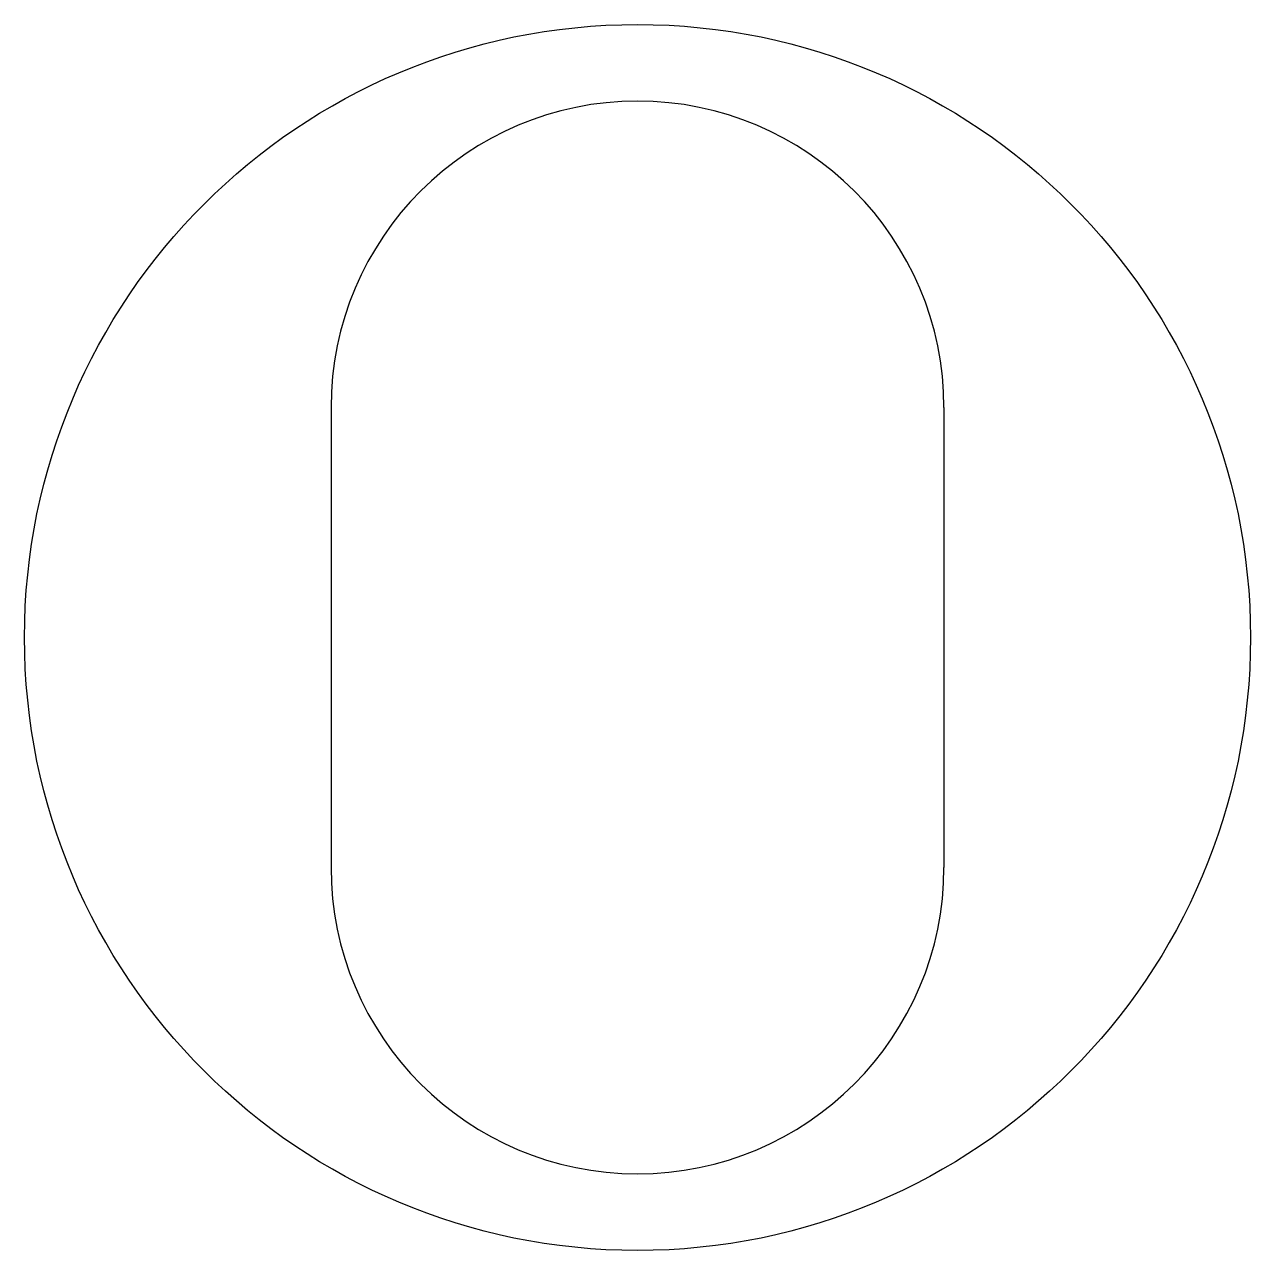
# Model space of a CAD drawing. Header units: inches. Extents: x 0.05 to 2.05, y 0.07 to 2.07.
import ezdxf

# ---------------------------------------------------------------- set-up
doc = ezdxf.new("R2010")
doc.units = ezdxf.units.IN
doc.header["$MEASUREMENT"] = 0

msp = doc.modelspace()

# ---------------------------------------------------------------- linework, layer by layer
for p, q in [((0.5508, 1.4462), (0.5508, 0.6962)), ((1.5508, 1.4462), (1.5508, 0.6962))]:
    msp.add_line(p, q)
msp.add_circle((1.0508, 1.0712), 1)
for centre, start, end in [((1.0508, 1.4462), 0, 180), ((1.0508, 0.6962), 180, 0)]:
    msp.add_arc(centre, 0.5, start, end)

doc.saveas('drawing.dxf')
